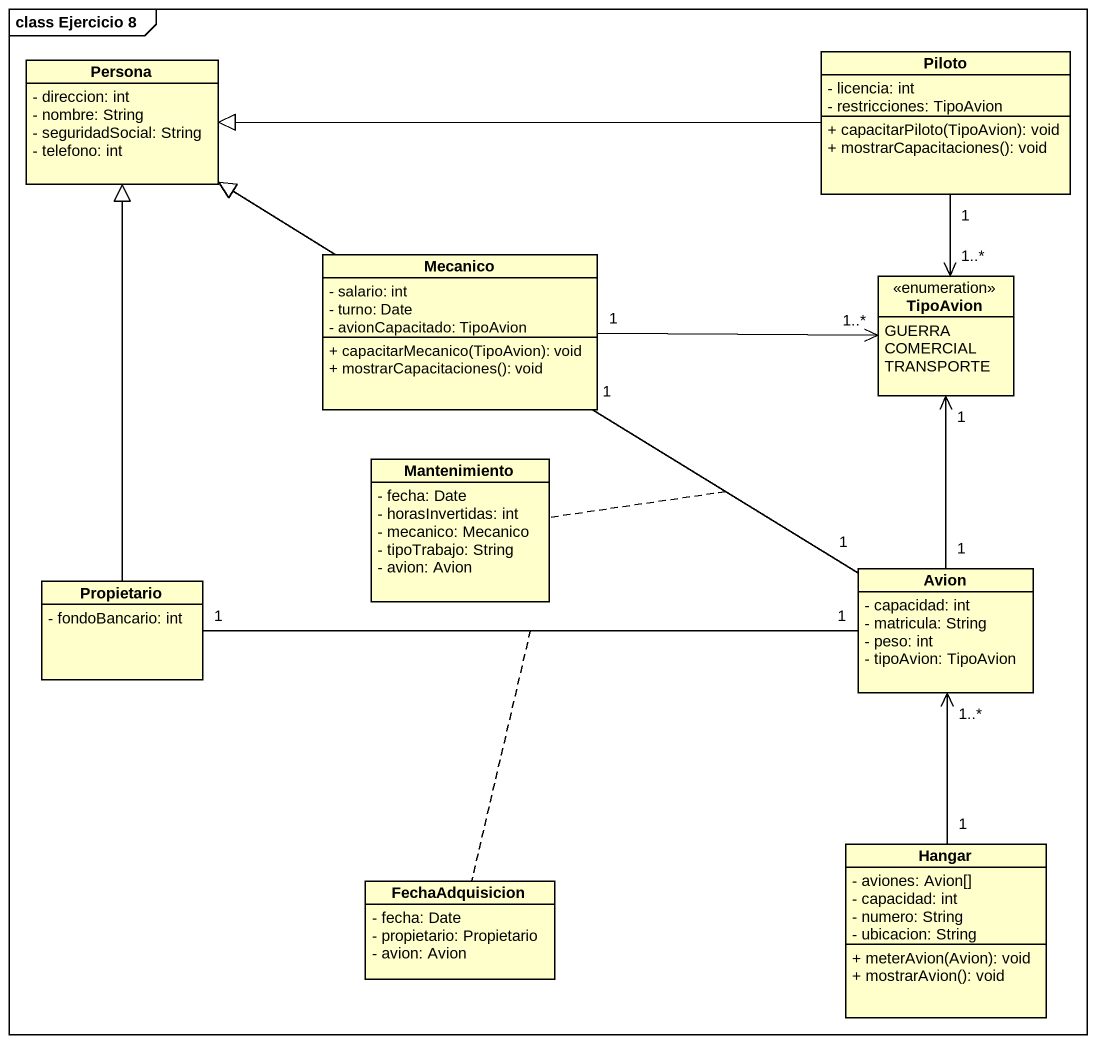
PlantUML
@startuml
mainframe class Ejercicio 8
hide circle
hide empty members
skinparam classAttributeIconSize 0
class Piloto {
  - licencia: int
  - restricciones: TipoAvion
  + capacitarPiloto(TipoAvion): void
  + mostrarCapacitaciones(): void
}
class Persona {
  - direccion: int
  - nombre: String
  - seguridadSocial: String
  - telefono: int
}
class Mecanico {
  - salario: int
  - turno: Date
  - avionCapacitado: TipoAvion
  + capacitarMecanico(TipoAvion): void
  + mostrarCapacitaciones(): void
}
enum TipoAvion {
  GUERRA
  COMERCIAL
  TRANSPORTE
}
class Mantenimiento {
  - fecha: Date
  - horasInvertidas: int
  - mecanico: Mecanico
  - tipoTrabajo: String
  - avion: Avion
}
class Propietario {
  - fondoBancario: int
}
class Avion {
  - capacidad: int
  - matricula: String
  - peso: int
  - tipoAvion: TipoAvion
}
class FechaAdquisicion {
  - fecha: Date
  - propietario: Propietario
  - avion: Avion
}
class Hangar {
  - aviones: Avion[]
  - capacidad: int
  - numero: String
  - ubicacion: String
  + meterAvion(Avion): void
  + mostrarAvion(): void
}
Piloto -left-|> Persona
Mecanico -up-|> Persona
Mecanico "1" -right-> "1..*" TipoAvion
Mecanico "1" -- "1" Avion
(Mecanico, Avion) .. Mantenimiento
TipoAvion "1..*" <-up- "1" Piloto
TipoAvion "1" <-- "1" Avion
Propietario -up-|> Persona
Propietario "1" -right- "1" Avion
(Propietario, Avion) .. FechaAdquisicion
Avion "1..*" <-- "1" Hangar
@enduml
